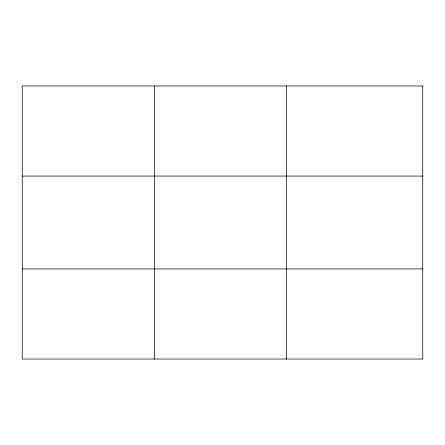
<?xml version="1.0" encoding="UTF-8"?>
<svg xmlns="http://www.w3.org/2000/svg" width="445" height="445" viewBox="0 0 445 445"><rect width="100%" height="100%" fill="white"/><g stroke="black" fill="none" stroke-linecap="round" stroke-linejoin="round"><path stroke-width="0.67" d="M154.415 359.037L154.415 85.963M286.58 359.037L286.58 85.963M22.25 176.075L422.75 176.075M22.25 268.925L422.75 268.925M422.75 85.963L422.75 359.037L22.25 359.037L22.25 85.963L422.75 85.963"/></g></svg>
